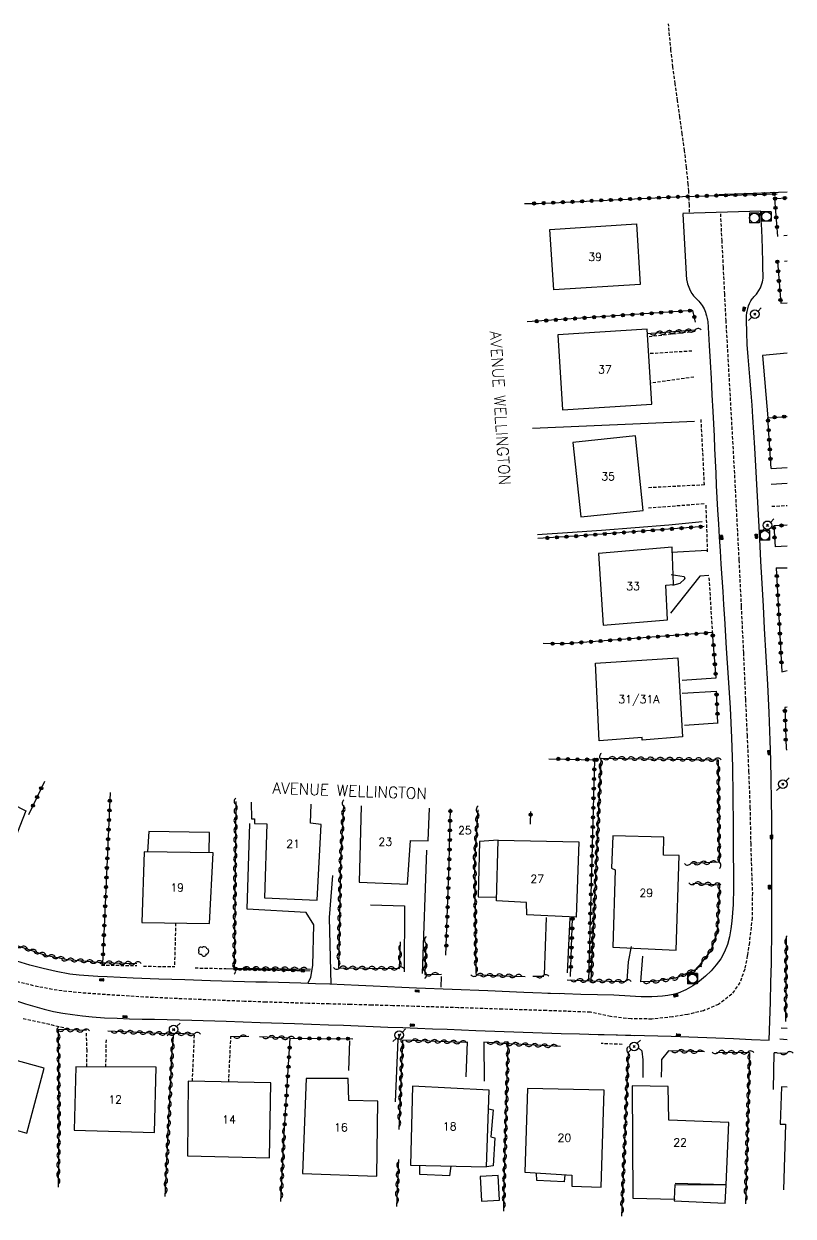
# Model space of a CAD drawing. Header units: millimetres. Extents: x 150997 to 152001, y 151999 to 153001.
# Drawn here: x 151880.8 to 152001, y 152467 to 152653.3 of the extents above; entities that cross this region are included whole.
import ezdxf
from ezdxf.enums import TextEntityAlignment as Align

# ---------------------------------------------------------------- set-up
doc = ezdxf.new("R2010")
doc.units = ezdxf.units.MM
doc.linetypes.add('DASHED', pattern=[0.75, 0.5, -0.25])
doc.layers.get('0').update_dxf_attribs({"linetype": 'CONTINUOUS'})
for name, color, linetype in [('W0001', 6, 'DASHED'), ('W0008', 7, 'CONTINUOUS'), ('W0014', 7, 'CONTINUOUS'), ('W0017', 7, 'CONTINUOUS'), ('W0070', 7, 'DASHED'), ('W0101', 7, 'CONTINUOUS'), ('W0104', 1, 'CONTINUOUS'), ('W0112', 1, 'DASHED'), ('W0300', 7, 'CONTINUOUS'), ('W0310', 3, 'CONTINUOUS'), ('W0323', 7, 'CONTINUOUS'), ('W0330', 7, 'CONTINUOUS'), ('W0333', 7, 'CONTINUOUS'), ('W0401', 7, 'CONTINUOUS'), ('W0420', 7, 'CONTINUOUS'), ('W0473', 7, 'CONTINUOUS'), ('W0989', 7, 'CONTINUOUS'), ('W0991', 7, 'CONTINUOUS')]:
    doc.layers.add(name, color=color, linetype=linetype)
doc.styles.get("Standard").update_dxf_attribs({"font": 'romans.shx', "width": 0.85})

# ---------------------------------------------------------------- blocks, each defined once
blk = doc.blocks.new('T473')
for p, q in [((-0.166667, 0.166667), (0.166667, -0.166667)), ((-0.166667, -0.166667), (0.166667, 0.166667)), ((0.500001, 0.500001), (1.000002, 1.000002)), ((-1.000002, -1.000002), (-0.500001, -0.500001))]:
    blk.add_line(p, q)
blk.add_ellipse((0, 0), major_axis=(0.471405, 0.471405), ratio=1, start_param=5.4977871438, end_param=11.780972451)
blk = doc.blocks.new('T420')
for p, q in [((0.75, 0.75), (-0.75, 0.75)), ((-0.75, 0.75), (-0.75, -0.75)), ((0.75, 0.75), (0.75, -0.75)), ((0.75, -0.75), (-0.75, -0.75))]:
    blk.add_line(p, q)
blk.add_ellipse((0, 0), major_axis=(-0.53, 0.53), ratio=1, start_param=3.926991, end_param=10.210176)
blk = doc.blocks.new('T401')
for p, q in [((-0.3, 0.3), (0, 0.3)), ((-0.3, -0.25), (-0.3, 0.3)), ((-0.3, 0.15), (0, 0.15)), ((-0.3, 0), (0, 0)), ((0, 0.3), (0, -0.25)), ((-0.3, -0.15), (0, -0.15)), ((-0.3, -0.25), (-0.3, -0.3)), ((-0.3, -0.3), (0, -0.3)), ((0, -0.3), (0, -0.25))]:
    blk.add_line(p, q)
blk = doc.blocks.new('T300')
for p, q in [((-0.8, 0.51), (-0.86, 0.34)), ((-0.86, 0.34), (-0.86, 0.17)), ((-0.86, 0.17), (-0.74, 0.06)), ((-0.69, 0.63), (-0.8, 0.51)), ((-0.8, -0.06), (-0.74, 0.06)), ((-0.74, 0.06), (-0.69, 0.11)), ((-0.57, 0.69), (-0.69, 0.63)), ((-0.46, 0.69), (-0.57, 0.69)), ((-0.29, 0.63), (-0.46, 0.69)), ((-0.29, 0.63), (-0.17, 0.74)), ((-0.23, 0.57), (-0.29, 0.63)), ((-0.17, 0.74), (-0.06, 0.8)), ((-0.06, 0.8), (0.06, 0.8)), ((0.06, 0.8), (0.23, 0.74)), ((0.23, 0.74), (0.34, 0.63)), ((0.34, 0.63), (0.4, 0.51)), ((0.46, 0.46), (0.34, 0.46)), ((0.4, 0.51), (0.4, 0.46)), ((0.57, 0.4), (0.46, 0.46)), ((0.57, 0.4), (0.69, 0.29)), ((0.69, 0.29), (0.74, 0.17)), ((0.74, 0.06), (0.69, -0.17)), ((0.74, 0.17), (0.74, 0.06)), ((-0.8, -0.17), (-0.8, -0.06)), ((-0.8, -0.23), (-0.8, -0.17)), ((-0.74, -0.34), (-0.8, -0.23)), ((-0.69, -0.4), (-0.74, -0.34)), ((-0.51, -0.46), (-0.69, -0.4)), ((-0.4, -0.46), (-0.51, -0.46)), ((-0.4, -0.46), (-0.34, -0.46)), ((-0.34, -0.46), (-0.34, -0.4)), ((-0.34, -0.51), (-0.34, -0.46)), ((-0.29, -0.63), (-0.34, -0.51)), ((-0.17, -0.74), (-0.29, -0.63)), ((-0.06, -0.8), (-0.17, -0.74)), ((0.06, -0.8), (-0.06, -0.8)), ((0.17, -0.74), (0.06, -0.8)), ((0.23, -0.69), (0.17, -0.74)), ((0.29, -0.46), (0.23, -0.46)), ((0.29, -0.63), (0.23, -0.69)), ((0.46, -0.4), (0.29, -0.46)), ((0.34, -0.51), (0.29, -0.63)), ((0.34, -0.51), (0.34, -0.46)), ((0.57, -0.34), (0.46, -0.4)), ((0.63, -0.29), (0.57, -0.34)), ((0.69, -0.17), (0.63, -0.29))]:
    blk.add_line(p, q)
blk = doc.blocks.new('t310o')
at = {"color": 0, "linetype": 'Continuous'}
for centre, start, end in [((-0.5, 0.38), 216.8699, 323.1304), ((0.5, -0.37), 36.8699, 143.1303)]:
    blk.add_arc(centre, 0.625, start, end, dxfattribs=at)
blk = doc.blocks.new('t323o')
at = {"color": 0, "linetype": 'Continuous'}
for radius in [0.25, 0.15]:
    blk.add_circle((0, 0), radius, dxfattribs=at)

msp = doc.modelspace()

# ---------------------------------------------------------------- linework, layer by layer
at = {"layer": 'W0001'}
msp.add_lwpolyline([(151989.59, 152623.59), (151989.8, 152619.43), (151990.01, 152615.27), (151990.22, 152611.1), (151990.44, 152606.94), (151990.65, 152603.17), (151990.86, 152599.39), (151991.07, 152595.62), (151991.28, 152591.84), (151991.5, 152588.07), (151991.71, 152584.3), (151991.91, 152580.52), (151992.11, 152576.74), (151992.48, 152569.5), (151992.84, 152562.26), (151993.19, 152555.02), (151993.51, 152547.78), (151993.76, 152542.15), (151994.01, 152536.52), (151994.21, 152530.89), (151994.33, 152525.25), (151994.44, 152521.41), (151994.59, 152517.54), (151994.55, 152513.65), (151994.12, 152509.78), (151993.8, 152507.73), (151993.39, 152505.61), (151992.64, 152503.52), (151991.36, 152501.69), (151989.3, 152500.11), (151986.94, 152499.12), (151984.5, 152498.55), (151982.11, 152498.15), (151978.89, 152497.83), (151975.66, 152497.85), (151972.45, 152498.21), (151969.29, 152498.9), (151962.41, 152499.14), (151955.52, 152499.37), (151948.64, 152499.59), (151941.75, 152499.81), (151938.44, 152499.91), (151935.13, 152500), (151931.82, 152500.09), (151928.51, 152500.18), (151925.2, 152500.27), (151921.89, 152500.37), (151918.58, 152500.47), (151915.27, 152500.59), (151910.02, 152500.79), (151904.77, 152501.01), (151899.52, 152501.26), (151894.28, 152501.59), (151892.02, 152501.75), (151889.76, 152501.91), (151887.5, 152502.13), (151885.25, 152502.45), (151883.06, 152502.87), (151880.89, 152503.36), (151878.73, 152503.94)], dxfattribs=at)
at = {"layer": 'W0008'}
for points in [[(151995.9, 152624.02), (151983.71, 152623.61)], [(151983.71, 152623.58), (151984.32, 152613.22)], [(151984.34, 152613.19), (151984.47, 152612.65), (151984.65, 152612.12), (151984.87, 152611.61), (151985.14, 152611.13), (151985.28, 152610.93), (151985.42, 152610.75), (151985.58, 152610.58), (151985.75, 152610.41), (151985.92, 152610.25), (151986.08, 152610.09), (151986.24, 152609.92), (151986.39, 152609.74), (151986.57, 152609.49), (151986.75, 152609.24), (151986.91, 152608.99), (151987.06, 152608.72), (151987.17, 152608.46), (151987.26, 152608.2), (151987.34, 152607.94), (151987.41, 152607.67), (151987.47, 152607.45), (151987.53, 152607.22), (151987.58, 152606.99), (151987.63, 152606.76)]]:
    msp.add_lwpolyline(points, dxfattribs=at)
at = {"layer": 'W0014'}
for points in [[(151997.21, 152494.52), (151997.32, 152497.53), (151997.42, 152500.54), (151997.5, 152503.54), (151997.56, 152506.55), (151997.59, 152508.39), (151997.61, 152510.24), (151997.63, 152512.08), (151997.64, 152513.92), (151997.64, 152515.77), (151997.65, 152517.61), (151997.65, 152519.45), (151997.65, 152521.29), (151997.65, 152523.21), (151997.65, 152525.13), (151997.64, 152527.05), (151997.62, 152528.97), (151997.58, 152532.07), (151997.54, 152535.16), (151997.47, 152538.26), (151997.38, 152541.35), (151997.2, 152545.72), (151996.98, 152550.09), (151996.75, 152554.46), (151996.51, 152558.83), (151996.32, 152562.33), (151996.13, 152565.84), (151995.93, 152569.34), (151995.74, 152572.84), (151995.48, 152577.58), (151995.22, 152582.32), (151994.96, 152587.06), (151994.68, 152591.8), (151994.55, 152593.69), (151994.4, 152595.59), (151994.24, 152597.48), (151994.08, 152599.37), (151993.93, 152601.27), (151993.8, 152603.16), (151993.72, 152605.06), (151993.68, 152606.96), (151993.68, 152607.14), (151993.68, 152607.31), (151993.68, 152607.48), (151993.68, 152607.65), (151993.69, 152607.82), (151993.71, 152607.99), (151993.73, 152608.17), (151993.76, 152608.33), (151993.86, 152608.77), (151993.98, 152609.19), (151994.14, 152609.6), (151994.34, 152610), (151994.45, 152610.17), (151994.57, 152610.33), (151994.7, 152610.47), (151994.83, 152610.62), (151994.97, 152610.76), (151995.1, 152610.9), (151995.23, 152611.05), (151995.34, 152611.21), (151995.6, 152611.62), (151995.84, 152612.05), (151996.04, 152612.49), (151996.18, 152612.96), (151996.24, 152613.24), (151996.27, 152613.52), (151996.28, 152613.8), (151996.27, 152614.08), (151996.26, 152614.36), (151996.25, 152614.64), (151996.23, 152614.91), (151996.23, 152615.19), (151996.22, 152615.94), (151996.21, 152616.7), (151996.19, 152617.45), (151996.16, 152618.2), (151996.11, 152619.66), (151996.05, 152621.11), (151995.98, 152622.57), (151995.9, 152624.02)], [(151987.63, 152606.76), (151987.69, 152605.83), (151987.75, 152604.89), (151987.81, 152603.96), (151987.86, 152603.03), (151988.01, 152600.45), (151988.15, 152597.87), (151988.28, 152595.3), (151988.41, 152592.72), (151988.51, 152590.79), (151988.6, 152588.87), (151988.69, 152586.94), (151988.77, 152585.01), (151988.86, 152583.09), (151988.96, 152581.16), (151989.05, 152579.23), (151989.16, 152577.31), (151989.28, 152575.19), (151989.41, 152573.08), (151989.54, 152570.96), (151989.68, 152568.85), (151989.82, 152566.74), (151989.96, 152564.62), (151990.09, 152562.51), (151990.23, 152560.39), (151990.52, 152555.74), (151990.83, 152551.09), (151991.11, 152546.43), (151991.33, 152541.77), (151991.47, 152537.2), (151991.56, 152532.63), (151991.61, 152528.05), (151991.61, 152523.48), (151991.63, 152520.9), (151991.65, 152518.3), (151991.6, 152515.7), (151991.37, 152513.12), (151991.21, 152511.9), (151991, 152510.68), (151990.69, 152509.47), (151990.23, 152508.31), (151989.65, 152507.25), (151988.94, 152506.27), (151988.15, 152505.37), (151987.29, 152504.54), (151986.32, 152503.73), (151985.28, 152503.01), (151984.18, 152502.39), (151983.02, 152501.88), (151982.22, 152501.64), (151981.4, 152501.49), (151980.57, 152501.4), (151979.75, 152501.33), (151978.9, 152501.29), (151978.05, 152501.29), (151977.2, 152501.31), (151976.35, 152501.35), (151975.5, 152501.4), (151974.65, 152501.45), (151973.8, 152501.49), (151972.96, 152501.53), (151970.38, 152501.6), (151967.8, 152501.67), (151965.22, 152501.75), (151962.64, 152501.82)], [(151964.47, 152501.77), (151958.88, 152501.99), (151953.29, 152502.21), (151947.7, 152502.44), (151942.11, 152502.66), (151939.86, 152502.76), (151937.6, 152502.86), (151935.35, 152502.96), (151933.09, 152503.06), (151930.84, 152503.16), (151928.59, 152503.25), (151926.33, 152503.34), (151924.08, 152503.42), (151922.31, 152503.48), (151920.55, 152503.53), (151918.79, 152503.57), (151917.02, 152503.61), (151915.26, 152503.66), (151913.5, 152503.7), (151911.73, 152503.75), (151909.97, 152503.8), (151905.93, 152503.93), (151901.9, 152504.06), (151897.86, 152504.21), (151893.83, 152504.42), (151892.36, 152504.49), (151890.89, 152504.56), (151889.42, 152504.67), (151887.96, 152504.85), (151885.86, 152505.23), (151883.79, 152505.71), (151881.74, 152506.26), (151879.7, 152506.87)], [(151879.63, 152500.65), (151881.06, 152500.22), (151882.5, 152499.78), (151883.95, 152499.38), (151885.41, 152499.03), (151886.91, 152498.75), (151888.42, 152498.52), (151889.94, 152498.33), (151891.47, 152498.18), (151893.41, 152498.04), (151895.36, 152497.94), (151897.31, 152497.87), (151899.26, 152497.82), (151901.21, 152497.79), (151903.16, 152497.75), (151905.11, 152497.71), (151907.06, 152497.66), (151912.39, 152497.48), (151917.73, 152497.3), (151923.06, 152497.12), (151928.39, 152496.93), (151930.71, 152496.85), (151933.03, 152496.76), (151935.34, 152496.67), (151937.66, 152496.58), (151939.98, 152496.49), (151942.3, 152496.4), (151944.62, 152496.31), (151946.93, 152496.23), (151951.39, 152496.06), (151955.84, 152495.89), (151960.3, 152495.74), (151964.75, 152495.59), (151967.61, 152495.5), (151970.48, 152495.42), (151973.34, 152495.35), (151976.2, 152495.28)], [(151969.36, 152495.47), (151973.54, 152495.37), (151977.73, 152495.26), (151981.91, 152495.13), (151986.09, 152494.99), (151988.87, 152494.89), (151991.65, 152494.77), (151994.43, 152494.65), (151997.21, 152494.52)]]:
    msp.add_lwpolyline(points, dxfattribs=at)
at = {"layer": 'W0017'}
for points in [[(151997.51, 152583.81), (152000, 152583.98)], [(152000, 152581.47), (151997.53, 152581.29)], [(152000, 152571.7), (151998.17, 152571.55)], [(151987.53, 152571), (151981.98, 152570.67)], [(151998.33, 152568.3), (152000, 152568.29)], [(151987.79, 152567.11), (151986.41, 152567.01), (151981.81, 152561.19)], [(151981.9, 152567.23), (151983.96, 152566.95), (151984.02, 152566.57), (151983.26, 152565.87), (151982.11, 152565.51)], [(151988.88, 152551.06), (151983.6, 152550.71)], [(151999.21, 152552.06), (152000, 152552.27)], [(151983.64, 152548.74), (151988.97, 152549.04)], [(152000, 152546.56), (151999.66, 152546.48)], [(151989.21, 152544.02), (151984.01, 152543.69)], [(151925.18, 152503.38), (151925.63, 152504.36), (151925.93, 152506.21), (151926.11, 152512.53), (151924.91, 152514.47), (151915.69, 152514.98), (151916.07, 152528.39)], [(151943.05, 152504.92), (151943.75, 152524.19)], [(151928.79, 152503.23), (151928.54, 152513.67), (151929.05, 152520.25)], [(151934.94, 152515.65), (151940.26, 152515.53), (151940.18, 152505.19)], [(151962.14, 152504.71), (151962.46, 152513.71)], [(151965.74, 152505.05), (151966.12, 152513.64)], [(152000, 152510.71), (151999.89, 152510.71)], [(151975.06, 152503.78), (151975.24, 152506.78), (151975.73, 152509.17)], [(151977.16, 152503.65), (151977.49, 152507.66)], [(151945.96, 152502.8), (151946.01, 152504.45)], [(151938.87, 152484.91), (151939.24, 152494.61), (151939.67, 152495.55)], [(151999.08, 152496.43), (152000, 152496.39)], [(151931.54, 152489.78), (151931.72, 152494.4)], [(151949.9, 152488.81), (151950.08, 152494.27)], [(151952.62, 152494.19), (151952.7, 152488.11)], [(151977.52, 152488.72), (151977.53, 152491.46), (151977.39, 152492.8), (151976.75, 152493.36)], [(152000, 152494.6), (151998.89, 152494.66)], [(151981.48, 152492.87), (151980.38, 152491.52), (151980.38, 152490.39), (151980.36, 152488.76)], [(151997.94, 152492.55), (151997.83, 152486.83)], [(151998.45, 152492.55), (151997.97, 152492.55)]]:
    msp.add_lwpolyline(points, dxfattribs=at)
at = {"layer": 'W0070'}
msp.add_lwpolyline([(151984.77, 152623.83), (151984.75, 152624.93), (151984.71, 152626.03), (151984.65, 152627.12), (151984.57, 152628.21), (151984.31, 152630.84), (151984, 152633.46), (151983.65, 152636.07), (151983.27, 152638.68), (151982.89, 152641.29), (151982.53, 152643.9), (151982.18, 152646.52), (151981.88, 152649.14), (151981.48, 152653.25)], dxfattribs=at)
at = {"layer": 'W0101'}
for points in [[(151976.48, 152622), (151977.09, 152612.56), (151963.58, 152611.7), (151962.98, 152621.13), (151976.48, 152622)], [(151964.22, 152604.69), (151964.95, 152592.97), (151978.9, 152593.84), (151978.17, 152605.56)], [(151966.57, 152587.88), (151967.79, 152576.25), (151977.54, 152577.27), (151976.33, 152588.9)], [(151970.54, 152570.52), (151971.26, 152559.36), (151981.31, 152560.17), (151981.05, 152565.61), (151982.29, 152565.68), (151982.08, 152571.51)], [(151982.96, 152554.25), (151983.7, 152541.88), (151977.4, 152541.39), (151977.39, 152541.79), (151970.68, 152541.29), (151970.11, 152553.42)], [(151877.09, 152520.09), (151869.88, 152523.49), (151874.74, 152533.59), (151881.13, 152530.34)], [(151967.46, 152525.5), (151967.05, 152513.72), (151959.37, 152514.08), (151959.33, 152516.05), (151954.62, 152516.29), (151954.86, 152525.75)], [(151982.7, 152508.58), (151983.17, 152523.37), (151980.71, 152523.42), (151980.75, 152526.23), (151972.81, 152526.45), (151972.6, 152521.39), (151973.15, 152521.14), (151973.15, 152521.11), (151972.79, 152509.06)], [(151909.77, 152512.76), (151910.38, 152523.8), (151899.58, 152523.95), (151899.24, 152512.9)], [(151883.98, 152490.16), (151871.29, 152493.66), (151868.43, 152483.66), (151881.27, 152480.01)], [(151901.48, 152490.32), (151888.9, 152490.37), (151888.65, 152480.45), (151901.22, 152480.13)], [(151919.39, 152487.85), (151906.45, 152488.1), (151906.35, 152476.48), (151919.16, 152476.16)], [(151936.11, 152484.99), (151931.57, 152485.12), (151931.46, 152488.54), (151924.88, 152488.52), (151924.34, 152473.68), (151935.91, 152473.28)], [(151953.48, 152486.74), (151941.5, 152487.36), (151941.17, 152474.98), (151953.06, 152474.77)], [(151971.46, 152486.71), (151959.49, 152486.97), (151959.06, 152473.89), (151966.39, 152473.46), (151966.39, 152471.73), (151970.96, 152471.59)], [(151975.81, 152487.42), (151975.9, 152469.83), (151982.43, 152469.72), (151982.52, 152472), (151990.5, 152471.96), (151990.89, 152481.66), (151981.52, 152482.01), (151981.42, 152487.3)]]:
    msp.add_lwpolyline(points, close=True, dxfattribs=at)
for points in [[(151916.32, 152531.71), (151916.36, 152529.11), (151916.82, 152529.1), (151916.84, 152528.34), (151918.73, 152528.32), (151918.37, 152516.75), (151926.63, 152516.38)], [(151926.63, 152516.38), (151927.25, 152528.19), (151925.56, 152528.44), (151925.66, 152531.39)], [(151933.49, 152531.13), (151933.19, 152519.18)], [(151940.74, 152518.89), (151941.18, 152525.71), (151943.96, 152525.64), (151944.16, 152530.77)], [(151933.19, 152519.18), (151940.74, 152518.89)], [(152000, 152487.19), (151999.15, 152487.23), (151998.95, 152481.4), (151999.75, 152481.41), (151999.43, 152471.13)]]:
    msp.add_lwpolyline(points, dxfattribs=at)
at = {"layer": 'W0104'}
for points in [[(151909.74, 152523.81), (151909.8, 152526.97), (151900.32, 152527.14), (151900.13, 152523.94)], [(151954.86, 152525.75), (151951.98, 152525.58), (151951.75, 152516.9), (151954.64, 152516.86)], [(151953.38, 152483.78), (151954.09, 152483.64), (151953.76, 152479.44), (151954.36, 152479.3), (151954.12, 152474.92), (151953.06, 152474.77)], [(151947.47, 152474.87), (151947.3, 152473.35), (151942.65, 152473.55), (151942.66, 152474.96)], [(151965.31, 152473.52), (151965.21, 152472.38), (151960.91, 152472.61), (151960.89, 152473.78)], [(151982.43, 152469.72), (151982.4, 152469.45), (151990.35, 152469.09), (151990.5, 152471.96)], [(151990.5, 152471.96), (151982.55, 152472.16)]]:
    msp.add_lwpolyline(points, dxfattribs=at)
msp.add_lwpolyline([(151954.87, 152473.37), (151952.07, 152473.23), (151952.27, 152469.38), (151955.07, 152469.52)], close=True, dxfattribs=at)
at = {"layer": 'W0112'}
for points in [[(152000, 152620.21), (151999.32, 152620.13)], [(151999.63, 152616.21), (152000, 152616.24)], [(151985.65, 152605.21), (151978.25, 152604.35)], [(151985.14, 152602.14), (151978.41, 152601.73)], [(151985.46, 152598.09), (151978.7, 152597.15)], [(151987.11, 152581.24), (151986.58, 152591.7)], [(151987.11, 152581.24), (151978.32, 152580.8)], [(151987.05, 152578.28), (151978.35, 152577.61)], [(151987.6, 152570.81), (151987.37, 152578.09)], [(151997.61, 152577.9), (152000, 152578.05)], [(151988.39, 152558.01), (151987.86, 152566.82)], [(151904.38, 152506.31), (151904.56, 152512.83)], [(151892.93, 152506.25), (151898.47, 152506.18)], [(151899.48, 152506.08), (151904.39, 152506.02)], [(151907.54, 152505.81), (151912.37, 152505.72)], [(151887.03, 152496.46), (151880.66, 152497.89)], [(151890.62, 152490.36), (151890.67, 152492.9), (151890.58, 152495.62)], [(151907.13, 152488.08), (151907.45, 152495.43)], [(151912.79, 152487.97), (151913.14, 152495.11)], [(151893.61, 152490.35), (151893.69, 152494.67)], [(151974.26, 152493.86), (151970.96, 152494)]]:
    msp.add_lwpolyline(points, dxfattribs=at)
at = {"layer": 'W0300'}
for points in [[(151985.55, 152591.16), (151960.23, 152590.06)], [(151961.05, 152573.5), (151961.78, 152573.54), (151965.74, 152573.79), (151971, 152574.17), (151976.26, 152574.58), (151981.52, 152575.03), (151986.77, 152575.52)]]:
    msp.add_lwpolyline(points, dxfattribs=at)
at = {"layer": 'W0310'}
for points in [[(151985.75, 152605.4), (151978.1, 152604.86)], [(151969.42, 152503.86), (151970.96, 152538.58), (151989.24, 152538.32), (151989.42, 152522.31), (151989.39, 152522.31), (151984.92, 152522.14)], [(151913.9, 152531.79), (151913.64, 152505.77), (151925.57, 152505.63)], [(151930.75, 152531.22), (151930.26, 152522.46), (151929.92, 152505.85), (151939.48, 152505.71), (151939.64, 152509.9)], [(151951.7, 152530.52), (151951.21, 152522.59), (151951.42, 152505.05), (151951.45, 152504.72), (151959.1, 152504.49)], [(151985.31, 152519.05), (151989.45, 152518.8), (151989.08, 152511.42), (151988.11, 152508.55), (151985.79, 152505.59), (151982.59, 152504.2), (151979.26, 152503.67), (151977.1, 152503.62)], [(151870.82, 152513.27), (151876.89, 152510.26), (151884.18, 152507.82), (151887.64, 152507.11), (151892.98, 152506.66), (151898.46, 152506.51)], [(151999.89, 152510.71), (151999.77, 152497.42)], [(151943.59, 152509.7), (151943.45, 152504.79), (151946.04, 152504.84)], [(151960.32, 152504.53), (151962.02, 152504.5)], [(151965.68, 152503.94), (151969.3, 152503.78), (151969.44, 152503.79), (151974.89, 152503.7)], [(151999.73, 152500.18), (152000, 152500.16)], [(151890.59, 152496.02), (151886.18, 152496.17), (151886.28, 152481.92), (151886.15, 152471.55)], [(151907.41, 152495.49), (151904.22, 152495.55), (151904.2, 152495.49), (151893.92, 152495.94)], [(151902.89, 152470.09), (151903.98, 152492.79), (151904.22, 152495.55)], [(151915.95, 152495.1), (151913.09, 152495.06)], [(151922.42, 152494.86), (151917.58, 152495.07)], [(151939.94, 152494.52), (151939.37, 152480.57)], [(151949.86, 152494.18), (151939.94, 152494.55)], [(151964.6, 152493.54), (151956.46, 152493.97), (151952.65, 152494.24)], [(151955.75, 152467.83), (151955.81, 152472.05), (151956.46, 152493.97)], [(151975.2, 152492.73), (151974.17, 152467.04)], [(151987.12, 152492.7), (151981.48, 152492.87)], [(151988.99, 152492.66), (151994.12, 152492.6), (151994.15, 152492.6), (151993.5, 152468.95)], [(151998.45, 152492.55), (152000, 152492.5)], [(151920.94, 152469.32), (151921.45, 152479.87)], [(151939.31, 152475.89), (151939.01, 152468.55)]]:
    msp.add_lwpolyline(points, dxfattribs=at)
at = {"layer": 'W0323'}
for points in [[(151959, 152625.18), (151961.18, 152625.22), (151983.67, 152626.27), (151998.48, 152626.71)], [(151998.55, 152620.03), (151998.09, 152625.96), (152000, 152626.06)], [(151998.49, 152616.16), (151999.02, 152609.61), (152000, 152609.66)], [(151985.71, 152606.64), (151985.3, 152608.48), (151959.4, 152606.71)], [(151997.51, 152583.81), (151997, 152591.73), (152000, 152591.94)], [(152000, 152574.97), (151997.92, 152574.83), (151998.17, 152571.55)], [(151987.07, 152574.76), (151967.62, 152573.28), (151961.08, 152572.88)], [(151998.33, 152568.3), (151999.21, 152552.04)], [(151988.91, 152551.04), (151988.37, 152558.18), (151965.36, 152556.45), (151961.89, 152556.47)], [(151989.21, 152544), (151988.97, 152549.04)], [(151999.66, 152546.48), (151999.85, 152539.95)], [(151999.87, 152539.93), (152000, 152539.92)], [(151962.78, 152538.48), (151970.35, 152538.32)], [(151969.94, 152538.33), (151969.02, 152503.82)], [(151881.58, 152529.79), (151884.05, 152534.99)], [(151894.29, 152533.22), (151893.1, 152506.44)], [(151946.73, 152507.8), (151947.25, 152522.35), (151947.42, 152530.66)], [(151959.92, 152528.24), (151959.98, 152530.24)], [(151966.18, 152504.48), (151966.51, 152513.59)], [(151912.37, 152505.72), (151925.53, 152505.35)], [(151921.45, 152479.9), (151922.42, 152494.83)], [(151922.42, 152494.83), (151932.19, 152494.76)]]:
    msp.add_lwpolyline(points, dxfattribs=at)
at = {"layer": 'W0330'}
msp.add_lwpolyline([(152000, 152626.94), (151989.37, 152626.54)], dxfattribs=at)
at = {"layer": 'W0333'}
msp.add_lwpolyline([(152000, 152601.8), (151996.18, 152601.45), (151997, 152591.73)], dxfattribs=at)

# ---------------------------------------------------------------- block references
at = {"layer": 'W0300'}
msp.add_blockref('T300', (151908.92, 152508.37), dxfattribs=at)
at = {"layer": 'W0310'}
for p, rotation in [((151979.6, 152604.96), 184.0297330150224), ((151981.09, 152605.07), 184.0297330150224), ((151982.59, 152605.18), 184.0297330150224), ((151984.09, 152605.28), 184.0297330150224), ((151985.58, 152605.39), 184.0297330150224), ((151970.88, 152536.82), 87.47005598362736), ((151970.95, 152538.32), 87.47005598362736), ((151972.21, 152538.56), 359.1948793674625), ((151973.7, 152538.54), 359.1948793674625), ((151975.2, 152538.52), 359.1948793674625), ((151976.7, 152538.49), 359.1948793674625), ((151978.2, 152538.47), 359.1948793674625), ((151979.7, 152538.45), 359.1948793674625), ((151981.2, 152538.43), 359.1948793674625), ((151982.7, 152538.41), 359.1948793674625), ((151984.2, 152538.39), 359.1948793674625), ((151985.7, 152538.37), 359.1948793674625), ((151987.2, 152538.35), 359.1948793674625), ((151988.7, 152538.33), 359.1948793674625), ((151989.26, 152537.36), 270.626412714856), ((151970.81, 152535.33), 87.47005598362736), ((151989.27, 152535.86), 270.626412714856), ((151970.75, 152533.83), 87.47005598362736), ((151989.29, 152534.36), 270.626412714856), ((151913.89, 152531.33), 269.4174672909179), ((151970.68, 152532.33), 87.47005598362736), ((151989.3, 152532.86), 270.626412714856), ((151989.32, 152531.36), 270.626412714856), ((151913.88, 152529.83), 269.4174672909179), ((151930.65, 152529.57), 266.8123485896429), ((151930.74, 152531.07), 266.8123485896429), ((151951.67, 152530.05), 266.4838461337743), ((151970.55, 152529.33), 87.47005598362736), ((151970.61, 152530.83), 87.47005598362736), ((151989.34, 152529.86), 270.626412714856), ((151913.86, 152528.33), 269.4174672909179), ((151930.57, 152528.08), 266.8123485896429), ((151951.57, 152528.55), 266.4838461337743), ((151970.48, 152527.83), 87.47005598362736), ((151989.35, 152528.36), 270.626412714856), ((151913.85, 152526.83), 269.4174672909179), ((151930.49, 152526.58), 266.8123485896429), ((151951.39, 152525.56), 266.4838461337743), ((151951.48, 152527.06), 266.4838461337743), ((151970.42, 152526.34), 87.47005598362736), ((151989.37, 152526.86), 270.626412714856), ((151913.82, 152523.83), 269.4174672909179), ((151913.83, 152525.33), 269.4174672909179), ((151930.4, 152525.08), 266.8123485896429), ((151951.3, 152524.06), 266.4838461337743), ((151970.35, 152524.84), 87.47005598362736), ((151989.39, 152525.36), 270.626412714856), ((151989.4, 152523.86), 270.626412714856), ((151913.8, 152522.33), 269.4174672909179), ((151930.25, 152522.09), 268.8209429790103), ((151930.32, 152523.58), 266.8123485896429), ((151951.21, 152522.57), 270.6759961259888), ((151970.22, 152521.84), 87.47005598362736), ((151970.28, 152523.34), 87.47005598362736), ((151989.42, 152522.36), 270.626412714856), ((151913.79, 152520.83), 269.4174672909179), ((151930.22, 152520.59), 268.8209429790103), ((151951.23, 152521.07), 270.6759961259888), ((151970.15, 152520.34), 87.47005598362736), ((151984.97, 152522.14), 182.1618028618623), ((151986.47, 152522.2), 182.1618028618623), ((151987.97, 152522.26), 182.1618028618623), ((151913.77, 152519.33), 269.4174672909179), ((151930.19, 152519.09), 268.8209429790103), ((151951.24, 152519.57), 270.6759961259888), ((151970.09, 152518.84), 87.47005598362736), ((151985.66, 152519.03), 356.5986469262812), ((151987.15, 152518.94), 356.5986469262812), ((151988.65, 152518.85), 356.5986469262812), ((151989.42, 152518.11), 267.1542384838312), ((151913.74, 152516.33), 269.4174672909179), ((151913.76, 152517.83), 269.4174672909179), ((151930.16, 152517.59), 268.8209429790103), ((151951.26, 152518.07), 270.6759961259888), ((151951.28, 152516.57), 270.6759961259888), ((151970.02, 152517.34), 87.47005598362736), ((151989.34, 152516.61), 267.1542384838312), ((151913.73, 152514.83), 269.4174672909179), ((151930.1, 152514.59), 268.8209429790103), ((151930.13, 152516.09), 268.8209429790103), ((151951.3, 152515.07), 270.6759961259888), ((151969.95, 152515.85), 87.47005598362736), ((151989.27, 152515.11), 267.1542384838312), ((151913.71, 152513.33), 269.4174672909179), ((151930.07, 152513.09), 268.8209429790103), ((151951.31, 152513.57), 270.6759961259888), ((151969.82, 152512.85), 87.47005598362736), ((151969.89, 152514.35), 87.47005598362736), ((151989.19, 152513.61), 267.1542384838312), ((151913.7, 152511.83), 269.4174672909179), ((151930.03, 152511.59), 268.8209429790103), ((151951.33, 152512.07), 270.6759961259888), ((151969.75, 152511.35), 87.47005598362736), ((151988.82, 152510.66), 251.2657029105907), ((151989.12, 152512.11), 267.1542384838312), ((151913.67, 152508.83), 269.4174672909179), ((151913.68, 152510.33), 269.4174672909179), ((151930, 152510.09), 268.8209429790103), ((151943.59, 152509.69), 268.3464643632292), ((151951.35, 152510.57), 270.6759961259888), ((151951.37, 152509.07), 270.6759961259888), ((151969.69, 152509.85), 87.47005598362736), ((151988.34, 152509.24), 251.2657029105907), ((151999.88, 152509.42), 269.4612381440077), ((151880.43, 152509.08), 341.4848776964976), ((151881.85, 152508.6), 341.4848776964976), ((151883.27, 152508.12), 341.4848776964976), ((151884.71, 152507.71), 348.4326529763388), ((151913.65, 152507.33), 269.4174672909179), ((151929.94, 152507.09), 268.8209429790103), ((151929.97, 152508.59), 268.8209429790103), ((151939.53, 152506.91), 87.75854087015077), ((151939.58, 152508.41), 87.75854087015077), ((151943.55, 152508.19), 268.3464643632292), ((151951.39, 152507.57), 270.6759961259888), ((151969.62, 152508.35), 87.47005598362736), ((151987.63, 152507.94), 231.8675479324398), ((151999.87, 152507.92), 269.4612381440077), ((151886.18, 152507.41), 348.4326529763388), ((151887.65, 152507.11), 355.1670263521972), ((151889.14, 152506.98), 355.1670263521972), ((151890.64, 152506.86), 355.1670263521972), ((151892.13, 152506.73), 355.1670263521972), ((151893.63, 152506.64), 358.4337903458569), ((151895.13, 152506.6), 358.4337903458569), ((151896.63, 152506.56), 358.4337903458569), ((151898.13, 152506.52), 358.4337903458569), ((151913.64, 152505.83), 269.4174672909179), ((151930.17, 152505.84), 359.2151753970439), ((151931.67, 152505.82), 359.2151753970439), ((151933.17, 152505.8), 359.2151753970439), ((151943.46, 152505.19), 268.3464643632292), ((151943.51, 152506.69), 268.3464643632292), ((151951.4, 152506.07), 270.6759961259888), ((151969.49, 152505.36), 87.47005598362736), ((151969.56, 152506.85), 87.47005598362736), ((151985.77, 152505.59), 203.5077568452644), ((151986.7, 152506.76), 231.8675479324398), ((151999.85, 152506.42), 269.4612381440077), ((151915.07, 152505.75), 359.3233663334141), ((151916.57, 152505.73), 359.3233663334141), ((151918.07, 152505.71), 359.3233663334141), ((151919.57, 152505.7), 359.3233663334141), ((151921.07, 152505.68), 359.3233663334141), ((151922.57, 152505.66), 359.3233663334141), ((151924.07, 152505.64), 359.3233663334141), ((151934.67, 152505.78), 359.2151753970439), ((151936.17, 152505.76), 359.2151753970439), ((151937.67, 152505.74), 359.2151753970439), ((151939.17, 152505.72), 359.2151753970439), ((151944.54, 152504.81), 1.216053524129275), ((151951.6, 152504.72), 358.2701917184352), ((151953.1, 152504.67), 358.2701917184352), ((151954.6, 152504.63), 358.2701917184352), ((151956.1, 152504.58), 358.2701917184352), ((151957.6, 152504.54), 358.2701917184352), ((151961.81, 152504.51), 359.0911537621724), ((151980.09, 152503.8), 189.1580206321055), ((151981.57, 152504.04), 189.1580206321055), ((151983.02, 152504.39), 203.5077568452644), ((151984.4, 152504.99), 203.5077568452644), ((151999.82, 152503.42), 269.4612381440077), ((151999.84, 152504.92), 269.4612381440077), ((151967.18, 152503.88), 357.4246904224182), ((151968.68, 152503.81), 357.4246904224182), ((151970.18, 152503.77), 359.0761239498008), ((151971.67, 152503.75), 359.0761239498008), ((151973.17, 152503.72), 359.0761239498008), ((151974.67, 152503.7), 359.0761239498008), ((151978.6, 152503.65), 181.1144600500635), ((151999.81, 152501.92), 269.4612381440077), ((151999.8, 152500.42), 269.4612381440077), ((151999.78, 152498.92), 269.4612381440077), ((151886.19, 152495.55), 270.4100238368499), ((151886.2, 152494.05), 270.4100238368499), ((151887.05, 152496.14), 177.9462424670419), ((151888.55, 152496.09), 177.9462424670419), ((151890.05, 152496.03), 177.9462424670419), ((151895.42, 152495.87), 177.5145608767964), ((151896.92, 152495.81), 177.5145608767964), ((151898.42, 152495.74), 177.5145608767964), ((151899.92, 152495.68), 177.5145608767964), ((151901.41, 152495.61), 177.5145608767964), ((151902.91, 152495.55), 177.5145608767964), ((151904.38, 152495.54), 178.903821797792), ((151904.09, 152494.06), 85.09561224156361), ((151905.88, 152495.52), 178.903821797792), ((151907.38, 152495.49), 178.903821797792), ((151914.59, 152495.08), 180.7409387156686), ((151919.07, 152495.01), 177.5505269861675), ((151920.57, 152494.94), 177.5505269861675), ((151922.07, 152494.88), 177.5505269861675), ((151939.92, 152494.06), 267.6683845055067), ((151886.21, 152492.55), 270.4100238368499), ((151903.97, 152492.57), 87.22729382772647), ((151939.86, 152492.56), 267.6683845055067), ((151941.44, 152494.49), 177.8756995594245), ((151942.94, 152494.43), 177.8756995594245), ((151944.44, 152494.38), 177.8756995594245), ((151945.93, 152494.32), 177.8756995594245), ((151947.43, 152494.27), 177.8756995594245), ((151948.93, 152494.21), 177.8756995594245), ((151954.14, 152494.13), 175.9079810995101), ((151955.64, 152494.03), 175.9079810995101), ((151957.14, 152493.93), 176.9835185677265), ((151956.44, 152493.32), 88.2988005435806), ((151958.63, 152493.85), 176.9835185677265), ((151960.13, 152493.77), 176.9835185677265), ((151961.63, 152493.69), 176.9835185677265), ((151963.13, 152493.62), 176.9835185677265), ((151975.2, 152492.52), 267.7024394680928), ((151982.98, 152492.82), 178.2532232876236), ((151984.48, 152492.78), 178.2532232876236), ((151886.22, 152491.05), 270.4100238368499), ((151903.9, 152491.07), 87.22729382772647), ((151939.8, 152491.06), 267.6683845055067), ((151956.35, 152490.32), 88.2988005435806), ((151956.4, 152491.82), 88.2988005435806), ((151975.14, 152491.02), 267.7024394680928), ((151985.98, 152492.73), 178.2532232876236), ((151989.31, 152492.66), 359.2627582869334), ((151990.81, 152492.64), 359.2627582869334), ((151992.31, 152492.62), 359.2627582869334), ((151993.81, 152492.6), 359.2627582869334), ((151994.12, 152491.44), 268.4283976266762), ((151999.95, 152492.5), 358.2146306491765), ((151886.23, 152489.55), 270.4100238368499), ((151903.83, 152489.57), 87.22729382772647), ((151939.74, 152489.56), 267.6683845055067), ((151956.31, 152488.82), 88.2988005435806), ((151975.08, 152489.52), 267.7024394680928), ((151994.04, 152488.44), 268.4283976266762), ((151994.08, 152489.94), 268.4283976266762), ((151886.24, 152488.05), 270.4100238368499), ((151886.25, 152486.55), 270.4100238368499), ((151903.68, 152486.57), 87.22729382772647), ((151903.76, 152488.07), 87.22729382772647), ((151939.62, 152486.56), 267.6683845055067), ((151939.68, 152488.06), 267.6683845055067), ((151956.26, 152487.32), 88.2988005435806), ((151974.96, 152486.53), 267.7024394680928), ((151975.02, 152488.03), 267.7024394680928), ((151994, 152486.94), 268.4283976266762), ((151886.26, 152485.05), 270.4100238368499), ((151903.61, 152485.07), 87.22729382772647), ((151939.56, 152485.06), 267.6683845055067), ((151956.22, 152485.82), 88.2988005435806), ((151974.9, 152485.03), 267.7024394680928), ((151993.95, 152485.44), 268.4283976266762), ((151886.27, 152483.55), 270.4100238368499), ((151903.54, 152483.58), 87.22729382772647), ((151939.49, 152483.57), 267.6683845055067), ((151956.13, 152482.83), 88.2988005435806), ((151956.18, 152484.32), 88.2988005435806), ((151974.84, 152483.53), 267.7024394680928), ((151993.91, 152483.94), 268.4283976266762), ((151886.28, 152482.05), 270.4100238368499), ((151903.47, 152482.08), 87.22729382772647), ((151939.43, 152482.07), 267.6683845055067), ((151956.09, 152481.33), 88.2988005435806), ((151974.78, 152482.03), 267.7024394680928), ((151993.83, 152480.94), 268.4283976266762), ((151993.87, 152482.44), 268.4283976266762), ((151886.25, 152479.05), 269.2668216362708), ((151886.27, 152480.55), 269.2668216362708), ((151903.32, 152479.08), 87.22729382772647), ((151903.39, 152480.58), 87.22729382772647), ((151921.44, 152479.81), 87.2749704436135), ((151956.04, 152479.83), 88.2988005435806), ((151974.66, 152479.03), 267.7024394680928), ((151974.72, 152480.53), 267.7024394680928), ((151993.79, 152479.45), 268.4283976266762), ((151886.23, 152477.55), 269.2668216362708), ((151903.25, 152477.58), 87.22729382772647), ((151921.37, 152478.31), 87.2749704436135), ((151956, 152478.33), 88.2988005435806), ((151974.6, 152477.53), 267.7024394680928), ((151993.75, 152477.95), 268.4283976266762), ((151886.21, 152476.05), 269.2668216362708), ((151903.18, 152476.08), 87.22729382772647), ((151921.23, 152475.31), 87.2749704436135), ((151921.3, 152476.81), 87.2749704436135), ((151955.91, 152475.33), 88.2988005435806), ((151955.95, 152476.83), 88.2988005435806), ((151974.53, 152476.04), 267.7024394680928), ((151993.71, 152476.45), 268.4283976266762), ((151886.19, 152474.55), 269.2668216362708), ((151903.1, 152474.59), 87.22729382772647), ((151921.16, 152473.81), 87.2749704436135), ((151939.26, 152474.54), 267.6310451222079), ((151955.86, 152473.83), 88.2988005435806), ((151974.47, 152474.54), 267.7024394680928), ((151993.63, 152473.45), 268.4283976266762), ((151993.67, 152474.95), 268.4283976266762), ((151886.17, 152473.05), 269.2668216362708), ((151902.96, 152471.59), 87.22729382772647), ((151903.03, 152473.09), 87.22729382772647), ((151921.09, 152472.32), 87.2749704436135), ((151939.13, 152471.54), 267.6310451222079), ((151939.19, 152473.04), 267.6310451222079), ((151955.82, 152472.33), 88.2988005435806), ((151974.35, 152471.54), 267.7024394680928), ((151974.41, 152473.04), 267.7024394680928), ((151993.58, 152471.95), 268.4283976266762), ((151921.01, 152470.82), 87.2749704436135), ((151939.07, 152470.05), 267.6310451222079), ((151955.79, 152470.83), 89.10812348464239), ((151974.29, 152470.04), 267.7024394680928), ((151993.54, 152470.45), 268.4283976266762), ((151955.77, 152469.33), 89.10812348464239), ((151974.23, 152468.54), 267.7024394680928)]:
    msp.add_blockref('t310o', p, dxfattribs=dict(at, rotation=rotation))
at = {"layer": 'W0323'}
for p, rotation in [((151960.5, 152625.21), 1.134023826085409), ((151962, 152625.26), 2.676068224268656), ((151963.5, 152625.33), 2.676068224268656), ((151965, 152625.4), 2.676068224268656), ((151966.49, 152625.47), 2.676068224268656), ((151967.99, 152625.54), 2.676068224268656), ((151969.49, 152625.61), 2.676068224268656), ((151970.99, 152625.68), 2.676068224268656), ((151972.49, 152625.75), 2.676068224268656), ((151973.99, 152625.82), 2.676068224268656), ((151975.49, 152625.89), 2.676068224268656), ((151976.98, 152625.96), 2.676068224268656), ((151978.48, 152626.03), 2.676068224268656), ((151979.98, 152626.1), 2.676068224268656), ((151981.48, 152626.17), 2.676068224268656), ((151982.98, 152626.24), 2.676068224268656), ((151984.48, 152626.29), 1.690255370969589), ((151985.98, 152626.34), 1.690255370969589), ((151987.47, 152626.38), 1.690255370969589), ((151988.97, 152626.43), 1.690255370969589), ((151990.47, 152626.47), 1.690255370969589), ((151991.97, 152626.52), 1.690255370969589), ((151993.47, 152626.56), 1.690255370969589), ((151994.97, 152626.6), 1.690255370969589), ((151996.47, 152626.65), 1.690255370969589), ((151997.97, 152626.69), 1.690255370969589), ((151998.14, 152625.97), 2.852139440466956), ((151999.64, 152626.04), 2.852139440466956), ((151998.2, 152624.52), 94.43415700345929), ((151998.32, 152623.02), 94.43415700345929), ((151998.44, 152621.53), 94.43415700345929), ((151998.49, 152616.1), 274.5999957676242), ((151998.61, 152614.61), 274.5999957676242), ((151998.73, 152613.11), 274.5999957676242), ((151998.85, 152611.62), 274.5999957676242), ((151998.97, 152610.12), 274.5999957676242), ((151981.85, 152608.25), 183.921461093721), ((151983.35, 152608.35), 183.921461093721), ((151984.84, 152608.45), 183.921461093721), ((151960.9, 152606.81), 183.921461093721), ((151962.39, 152606.91), 183.921461093721), ((151963.89, 152607.02), 183.921461093721), ((151965.39, 152607.12), 183.921461093721), ((151966.88, 152607.22), 183.921461093721), ((151968.38, 152607.33), 183.921461093721), ((151969.88, 152607.43), 183.921461093721), ((151971.37, 152607.53), 183.921461093721), ((151972.87, 152607.63), 183.921461093721), ((151974.37, 152607.74), 183.921461093721), ((151975.86, 152607.84), 183.921461093721), ((151977.36, 152607.94), 183.921461093721), ((151978.86, 152608.04), 183.921461093721), ((151980.35, 152608.15), 183.921461093721), ((151985.53, 152607.47), 102.4664869290699), ((151998.07, 152591.81), 4.078603253276233), ((151999.56, 152591.91), 4.078603253276233), ((151997.03, 152591.29), 93.6483903379969), ((151997.13, 152589.8), 93.6483903379969), ((151997.22, 152588.3), 93.6483903379969), ((151997.32, 152586.8), 93.6483903379969), ((151997.41, 152585.31), 93.6483903379969), ((151986.51, 152574.71), 184.3342668378174), ((151999.13, 152574.91), 183.9465000922982), ((151962.57, 152572.97), 183.501939972065), ((151964.07, 152573.06), 183.501939972065), ((151965.57, 152573.16), 183.501939972065), ((151967.07, 152573.25), 183.501939972065), ((151968.56, 152573.35), 184.3342668378174), ((151970.06, 152573.47), 184.3342668378174), ((151971.55, 152573.58), 184.3342668378174), ((151973.05, 152573.69), 184.3342668378174), ((151974.54, 152573.81), 184.3342668378174), ((151976.04, 152573.92), 184.3342668378174), ((151977.54, 152574.03), 184.3342668378174), ((151979.03, 152574.15), 184.3342668378174), ((151980.53, 152574.26), 184.3342668378174), ((151982.02, 152574.37), 184.3342668378174), ((151983.52, 152574.49), 184.3342668378174), ((151985.01, 152574.6), 184.3342668378174), ((151997.94, 152574.54), 274.4334770760519), ((151998.05, 152573.04), 274.4334770760519), ((151998.4, 152567.01), 273.0961459834087), ((151998.48, 152565.52), 273.0961459834087), ((151998.57, 152564.02), 273.0961459834087), ((151998.65, 152562.52), 273.0961459834087), ((151998.73, 152561.02), 273.0961459834087), ((151985.83, 152557.99), 184.2933637906504), ((151987.33, 152558.1), 184.2933637906504), ((151998.81, 152559.52), 273.0961459834087), ((151998.89, 152558.03), 273.0961459834087), ((151963.39, 152556.46), 179.6996070868838), ((151964.89, 152556.45), 179.6996070868838), ((151966.39, 152556.53), 184.2933637906504), ((151967.88, 152556.64), 184.2933637906504), ((151969.38, 152556.75), 184.2933637906504), ((151970.87, 152556.86), 184.2933637906504), ((151972.37, 152556.98), 184.2933637906504), ((151973.87, 152557.09), 184.2933637906504), ((151975.36, 152557.2), 184.2933637906504), ((151976.86, 152557.31), 184.2933637906504), ((151978.35, 152557.43), 184.2933637906504), ((151979.85, 152557.54), 184.2933637906504), ((151981.34, 152557.65), 184.2933637906504), ((151982.84, 152557.76), 184.2933637906504), ((151984.34, 152557.87), 184.2933637906504), ((151988.4, 152557.72), 94.33364397157395), ((151988.52, 152556.23), 94.33364397157395), ((151998.97, 152556.53), 273.0961459834087), ((151988.63, 152554.73), 94.33364397157395), ((151999.05, 152555.03), 273.0961459834087), ((151988.74, 152553.24), 94.33364397157395), ((151999.13, 152553.53), 273.0961459834087), ((151988.86, 152551.74), 94.33364397157395), ((151989, 152548.5), 92.72685121932066), ((151989.07, 152547), 92.72685121932066), ((151989.14, 152545.5), 92.72685121932066), ((151999.67, 152545.95), 271.6593921575434), ((151999.72, 152544.45), 271.6593921575434), ((151999.76, 152542.95), 271.6593921575434), ((151999.8, 152541.45), 271.6593921575434), ((151964.28, 152538.45), 358.7870219708177), ((151965.78, 152538.41), 358.7870219708177), ((151967.28, 152538.38), 358.7870219708177), ((151968.78, 152538.35), 358.7870219708177), ((151969.94, 152538.3), 268.4762351597435), ((151970.28, 152538.32), 358.7870219708177), ((151969.9, 152536.81), 268.4762351597435), ((151883.51, 152533.86), 64.6135157536795), ((151969.82, 152533.81), 268.4762351597435), ((151969.86, 152535.31), 268.4762351597435), ((151882.87, 152532.5), 64.6135157536795), ((151894.23, 152531.92), 267.4711165139414), ((151969.78, 152532.31), 268.4762351597435), ((151882.22, 152531.15), 64.6135157536795), ((151894.16, 152530.42), 267.4711165139414), ((151947.41, 152530.29), 88.80810594541444), ((151969.74, 152530.81), 268.4762351597435), ((151894.1, 152528.92), 267.4711165139414), ((151947.38, 152528.79), 88.80810594541444), ((151959.96, 152529.74), 88.1153197545749), ((151969.7, 152529.31), 268.4762351597435), ((151894.03, 152527.42), 267.4711165139414), ((151947.35, 152527.29), 88.80810594541444), ((151969.62, 152526.31), 268.4762351597435), ((151969.66, 152527.81), 268.4762351597435), ((151893.9, 152524.42), 267.4711165139414), ((151893.96, 152525.92), 267.4711165139414), ((151947.32, 152525.79), 88.80810594541444), ((151969.58, 152524.81), 268.4762351597435), ((151893.83, 152522.92), 267.4711165139414), ((151947.26, 152522.79), 88.80810594541444), ((151947.29, 152524.29), 88.80810594541444), ((151969.54, 152523.31), 268.4762351597435), ((151893.76, 152521.43), 267.4711165139414), ((151947.21, 152521.29), 87.94433317130861), ((151969.5, 152521.81), 268.4762351597435), ((151893.7, 152519.93), 267.4711165139414), ((151947.16, 152519.79), 87.94433317130861), ((151969.46, 152520.31), 268.4762351597435), ((151893.63, 152518.43), 267.4711165139414), ((151947.1, 152518.3), 87.94433317130861), ((151969.38, 152517.31), 268.4762351597435), ((151969.42, 152518.81), 268.4762351597435), ((151893.5, 152515.43), 267.4711165139414), ((151893.57, 152516.93), 267.4711165139414), ((151947, 152515.3), 87.94433317130861), ((151947.05, 152516.8), 87.94433317130861), ((151969.34, 152515.81), 268.4762351597435), ((151893.43, 152513.93), 267.4711165139414), ((151946.94, 152513.8), 87.94433317130861), ((151966.51, 152513.48), 87.91263779105064), ((151969.3, 152514.31), 268.4762351597435), ((151893.37, 152512.44), 267.4711165139414), ((151946.89, 152512.3), 87.94433317130861), ((151966.45, 152511.98), 87.91263779105064), ((151969.26, 152512.81), 268.4762351597435), ((151893.3, 152510.94), 267.4711165139414), ((151946.83, 152510.8), 87.94433317130861), ((151966.4, 152510.48), 87.91263779105064), ((151969.18, 152509.81), 268.4762351597435), ((151969.22, 152511.31), 268.4762351597435), ((151893.17, 152507.94), 267.4711165139414), ((151893.24, 152509.44), 267.4711165139414), ((151946.78, 152509.3), 87.94433317130861), ((151966.34, 152508.98), 87.91263779105064), ((151969.14, 152508.32), 268.4762351597435), ((151966.23, 152505.98), 87.91263779105064), ((151966.29, 152507.48), 87.91263779105064), ((151969.1, 152506.82), 268.4762351597435), ((151913.87, 152505.68), 358.3939970106905), ((151915.37, 152505.64), 358.3939970106905), ((151916.87, 152505.59), 358.3939970106905), ((151918.37, 152505.55), 358.3939970106905), ((151919.87, 152505.51), 358.3939970106905), ((151921.37, 152505.47), 358.3939970106905), ((151922.87, 152505.43), 358.3939970106905), ((151924.37, 152505.38), 358.3939970106905), ((151969.06, 152505.32), 268.4762351597435), ((151923.92, 152494.82), 359.5370493937517), ((151925.42, 152494.81), 359.5370493937517), ((151926.92, 152494.8), 359.5370493937517), ((151928.42, 152494.79), 359.5370493937517), ((151929.92, 152494.77), 359.5370493937517), ((151931.42, 152494.76), 359.5370493937517), ((151922.32, 152493.37), 86.28014648216909), ((151922.22, 152491.87), 86.28014648216909), ((151922.13, 152490.38), 86.28014648216909), ((151921.93, 152487.38), 86.28014648216909), ((151922.03, 152488.88), 86.28014648216909), ((151921.83, 152485.89), 86.28014648216909), ((151921.74, 152484.39), 86.28014648216909), ((151921.64, 152482.89), 86.28014648216909), ((151921.54, 152481.4), 86.28014648216909)]:
    msp.add_blockref('t323o', p, dxfattribs=dict(at, rotation=rotation))
at = {"layer": 'W0401'}
for p, rotation in [((151993.44, 152608.68), 346.8484989276708), ((151989.64, 152573.02), 183.5760361536522), ((151995.36, 152573.25), 3.167094058708884), ((151997.33, 152539.46), 1.623498627042681), ((151997.72, 152526.27), 0.3276478169511826), ((151997.43, 152518.46), 359.9053473718841), ((151892.98, 152504.1), 87.19022341675151), ((151942.27, 152502.36), 87.6466986193618), ((151982.59, 152501.64), 106.3751866065634), ((151982.63, 152501.61), 106.6659614199093), ((151896.56, 152498.04), 268.0496711289705), ((151941.45, 152496.72), 267.7793459019998), ((151983.01, 152495.2), 268.1204865302852)]:
    msp.add_blockref('T401', p, dxfattribs=dict(at, rotation=rotation))
at = {"layer": 'W0420'}
for p in [(151994.91, 152622.94), (151996.79, 152623.16), (151996.54, 152573.35), (151985.23, 152504.1), (151985.28, 152504.18)]:
    msp.add_blockref('T420', p, dxfattribs=at)
at = {"layer": 'W0473'}
for p in [(151994.98, 152607.9), (151996.96, 152574.94), (151999.36, 152534.51), (151904.19, 152496.19), (151939.43, 152495.3), (151976.12, 152493.54)]:
    msp.add_blockref('T473', p, dxfattribs=at)

# ---------------------------------------------------------------- texts
at = {"layer": 'W0989'}
for rotation, p in [(273.5324, (151953.59, 152605.25)), (357.8526, (151919.59, 152533.06))]:
    msp.add_text('AVENUE WELLINGTON   ', height=1.75, rotation=rotation, dxfattribs=at).set_placement(p)
at = {"layer": 'W0991'}
for s, p in [('39', (151970.03, 152616.85)), ('37', (151971.56, 152599.27)), ('35', (151972.06, 152582.58)), ('33', (151975.96, 152565.43)), ('31/31A', (151976.86, 152547.77)), ('25', (151949.68, 152527.3)), ('21', (151922.86, 152525.21)), ('23', (151937.26, 152525.51)), ('27', (151960.98, 152519.73)), ('19', (151904.74, 152518.36)), ('29', (151978.01, 152517.52)), ('12', (151895.06, 152485.25)), ('14', (151912.84, 152482.13)), ('16', (151930.32, 152480.91)), ('18', (151947.31, 152481.07)), ('20', (151965.23, 152479.28)), ('22', (151983.31, 152478.57))]:
    msp.add_text(s, height=1.25, dxfattribs=at).set_placement(p, align=Align.MIDDLE_CENTER)

doc.saveas('drawing.dxf')
